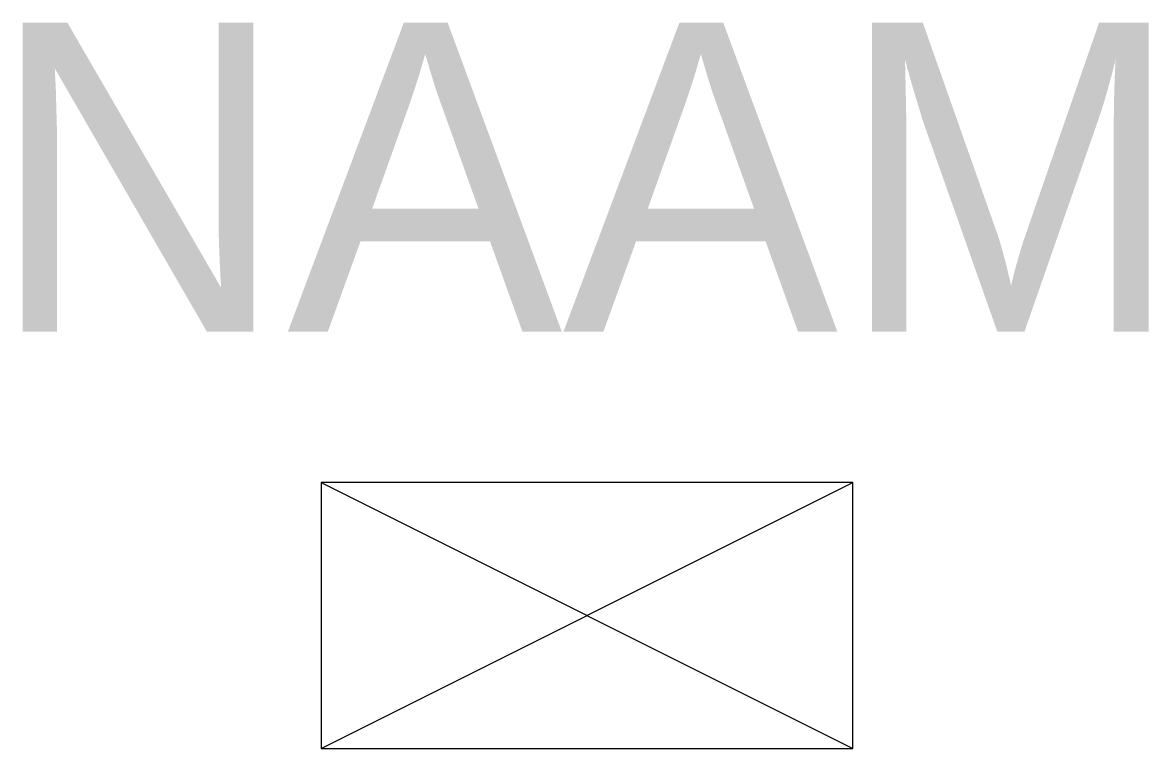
# Model space of a CAD drawing. Header units: metres. Extents: x -0.91 to 0.91, y -0.22 to 0.96.
import ezdxf
from ezdxf.enums import TextEntityAlignment as Align

# ---------------------------------------------------------------- set-up
doc = ezdxf.new("R2010")
doc.units = ezdxf.units.M
doc.styles.add('ISOPLUS', font='isoplus.shx')

msp = doc.modelspace()

# ---------------------------------------------------------------- linework, layer by layer
at = {"color": 0, "lineweight": -2}
for p, q in [((-0.4303, -0.2152), (0.4303, 0.2152)), ((-0.4303, 0.2152), (0.4303, -0.2152))]:
    msp.add_line(p, q, dxfattribs=at)
msp.add_lwpolyline([(-0.4303, -0.2152), (0.4303, -0.2152), (0.4303, 0.2152), (-0.4303, 0.2152)], close=True, dxfattribs=at)

# ---------------------------------------------------------------- texts
at = {"color": 0, "lineweight": -2, "style": 'ISOPLUS'}
msp.add_attdef('NAAM', text='', height=0.5, dxfattribs=at).set_placement((-0.0023, 0.7087), align=Align.MIDDLE_CENTER)

doc.saveas('drawing.dxf')
